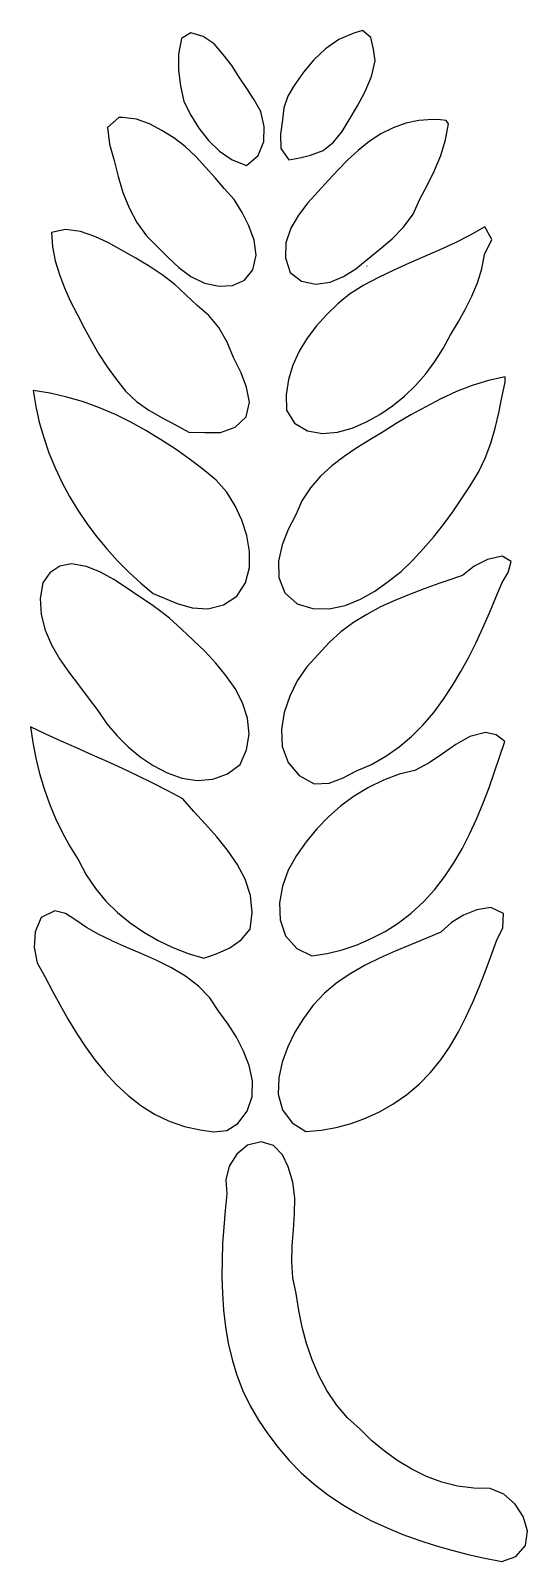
# Model space of a CAD drawing. Extents: x 0 to 28.3, y 0 to 87.3.
import ezdxf

# ---------------------------------------------------------------- set-up
doc = ezdxf.new("R2010")
doc.units = 0
doc.layers.get('0').update_dxf_attribs({"linetype": 'CONTINUOUS'})

msp = doc.modelspace()

# ---------------------------------------------------------------- linework, layer by layer
at = {"color": 7}
for points in [[(18.935813, 87.315525), (18.43578, 87.173175), (17.593058, 86.79975), (16.832093, 86.27895), (16.158315, 85.648875), (15.565095, 84.942), (15.04143, 84.182025), (14.672123, 83.58225), (14.440043, 82.917975), (14.381618, 82.217025), (14.25129, 81.41085), (14.274165, 80.5986), (14.733803, 79.947975), (15.355598, 80.050725), (15.966713, 80.203275), (16.685655, 80.4762), (17.288273, 80.9562), (17.772398, 81.55725), (18.169583, 82.21965), (18.651263, 83.016075), (19.093493, 83.834775), (19.447245, 84.69495), (19.653563, 85.601025), (19.567538, 86.2662), (19.415198, 86.918325), (18.935835, 87.315525)], [(22.931062, 82.24425), (22.160918, 82.194), (21.40608, 82.0326), (20.679997, 81.770325), (19.98822, 81.427125), (19.31712, 80.9889), (18.693757, 80.48445), (18.104962, 79.93995), (17.541232, 79.3695), (16.994932, 78.78255), (16.401307, 78.140625), (15.821377, 77.486325), (15.287572, 76.794375), (14.843655, 76.042275), (14.561347, 75.217275), (14.535172, 74.347425), (14.80206, 73.5189), (15.462802, 73.021425), (16.27032, 72.8454), (17.09052, 72.9702), (17.858407, 73.28895), (18.564457, 73.729275), (19.20798, 74.256975), (19.923712, 74.84625), (20.62992, 75.446475), (21.284453, 76.102125), (21.831697, 76.84875), (22.211625, 77.692125), (22.64004, 78.512625), (23.044837, 79.3449), (23.400262, 80.199075), (23.677732, 81.0816), (23.84694, 81.990825), (23.719395, 82.194), (23.390062, 82.2225), (22.931077, 82.24425)], [(19.1865, 73.894275), (19.17555, 73.885275), (19.1865, 73.894275)], [(18.83166, 73.05645), (18.82941, 73.0557), (18.83166, 73.05645)], [(2.340953, 56.897325), (1.664618, 56.7711), (1.096583, 56.3835), (0.691635, 55.82475), (0.543315, 54.920175), (0.59379, 54.0048), (0.825173, 53.11725), (1.193895, 52.276725), (1.655445, 51.482925), (2.174753, 50.725425), (2.725545, 49.990425), (3.286455, 49.263075), (3.836303, 48.5274), (4.34892, 47.76555), (4.931543, 47.087625), (5.569478, 46.4613), (6.258248, 45.891375), (6.99756, 45.388875), (7.788578, 44.97285), (8.630273, 44.673975), (9.512213, 44.53665), (10.40061, 44.61225), (11.234813, 44.926275), (11.95854, 45.447825), (12.32268, 46.287825), (12.470318, 47.1909), (12.38316, 48.102075), (12.097283, 48.972375), (11.669243, 49.783125), (11.14611, 50.536575), (10.55994, 51.24225), (9.931868, 51.911025), (9.276743, 52.553325), (8.60628, 53.1798), (7.932585, 53.80275), (7.42392, 54.182925), (6.915255, 54.5631), (6.190883, 55.038675), (5.4765, 55.529475), (4.749143, 56.000625), (3.992888, 56.423325), (3.192195, 56.7528), (2.34093, 56.897325)], [(0, 47.60775), (0.127598, 46.708875), (0.29793, 45.817125), (0.511553, 44.934675), (0.769088, 44.064075), (1.071188, 43.20795), (1.418415, 42.36915), (1.811348, 41.550675), (2.250173, 40.756125), (2.735123, 39.988575), (3.174285, 39.16185), (3.69783, 38.385825), (4.297223, 37.66665), (4.963133, 37.0086), (5.686215, 36.413925), (6.457898, 35.883525), (7.270162, 35.417775), (8.11611, 35.016525), (8.989808, 34.6797), (9.88575, 34.40745), (10.636973, 34.6677), (11.35869, 35.000325), (12.0114, 35.452125), (12.527078, 36.0537), (12.64404, 37.017825), (12.543105, 37.983525), (12.24243, 38.907375), (11.790998, 39.76845), (11.239208, 40.56945), (10.625843, 41.3247), (9.979305, 42.0519), (9.322965, 42.7701), (8.680455, 43.500825), (7.83642, 43.95945), (6.980925, 44.39625), (6.116557, 44.815275), (5.245777, 45.22065), (4.370535, 45.616725), (3.493193, 46.007625), (2.615438, 46.397925), (1.739325, 46.791825), (0.866715, 47.193675), (0, 47.60775)], [(25.955633, 47.282625), (25.065015, 47.05455), (24.261495, 46.595475), (23.49957, 46.068975), (22.732725, 45.549675), (21.917745, 45.111825), (21.022065, 44.898), (20.132153, 44.5665), (19.278158, 44.151), (18.46671, 43.657725), (17.702633, 43.093725), (16.989645, 42.466275), (16.33026, 41.78265), (15.726368, 41.049675), (15.179145, 40.27335), (14.696475, 39.4317), (14.36838, 38.51835), (14.203005, 37.56225), (14.239905, 36.59355), (14.550082, 35.6778), (15.18357, 34.9509), (16.054357, 34.53195), (16.927755, 34.6755), (17.78637, 34.89), (18.624967, 35.1729), (19.438312, 35.521725), (20.221462, 35.93415), (20.968942, 36.408), (21.716647, 36.979425), (22.409152, 37.61685), (23.044162, 38.31165), (23.622187, 39.054375), (24.146332, 39.83625), (24.621068, 40.649025), (25.051958, 41.485875), (25.445017, 42.34125), (25.806382, 43.210425), (26.14221, 44.08995), (26.458515, 44.976525), (26.7615, 45.867975), (27.05736, 46.76175), (26.562757, 47.144025), (25.95564, 47.282625)], [(19.850145, 34.559775), (19.850145, 34.559775)]]:
    msp.add_lwpolyline(points, close=True, dxfattribs=at)
for points in [[(9.137355, 87.18225), (8.611433, 86.860575), (8.446088, 85.970175), (8.444588, 85.063575), (8.557838, 84.163725), (8.738903, 83.2746), (9.146393, 82.494525), (9.607928, 81.745275), (10.143038, 81.04695), (10.770435, 80.430675), (11.500455, 79.941675), (12.321023, 79.628625), (12.976088, 80.188575), (13.30935, 80.985075), (13.3356, 81.851175), (13.127595, 82.69365), (12.75573, 83.36715), (12.328928, 84.007875), (11.906768, 84.651525), (11.473148, 85.322625), (10.97946, 85.950825), (10.466325, 86.563425), (9.850688, 86.985975), (9.137123, 87.18225), (9.137123, 87.18225)], [(5.252138, 82.3593), (5.04288, 82.35105), (4.39131, 81.792375), (4.50648, 80.840925), (4.768605, 79.914), (4.989735, 78.992775), (5.26563, 78.08655), (5.616203, 77.20665), (6.060233, 76.370175), (6.611648, 75.60075), (7.226138, 74.9994), (7.8282, 74.385525), (8.45622, 73.7985), (9.145028, 73.285125), (9.917138, 72.910575), (10.757865, 72.743025), (11.515058, 72.776025), (12.20382, 73.08945), (12.686063, 73.670025), (12.863663, 74.51055), (12.758408, 75.364725), (12.461318, 76.1745), (12.061988, 76.93995), (11.621745, 77.683125), (11.068193, 78.29295), (10.52709, 78.91365), (9.985163, 79.5336), (9.423398, 80.1357), (8.822708, 80.69865), (8.172353, 81.2031), (7.494652, 81.62175), (6.78978, 81.992175), (6.040552, 82.26), (5.252137, 82.35915), (5.252137, 82.35915)], [(1.99668, 75.971475), (1.194172, 75.79275), (1.240372, 74.98095), (1.40337, 74.183925), (1.648575, 73.40805), (1.94259, 72.64905), (2.255227, 71.8974), (2.661982, 71.13465), (3.06192, 70.368375), (3.470242, 69.606375), (3.901732, 68.857425), (4.370677, 68.131425), (4.889835, 67.44045), (5.40645, 66.746325), (6.04134, 66.157725), (6.75138, 65.6616), (7.502085, 65.228925), (8.269492, 64.826175), (9.034522, 64.418775), (9.937702, 64.400025), (10.840642, 64.392525), (11.680455, 64.69995), (12.306877, 65.28945), (12.487687, 66.13155), (12.324735, 66.985725), (12.006518, 67.797375), (11.585693, 68.6625), (11.213385, 69.549975), (10.74081, 70.386525), (10.17633, 71.06565), (9.506798, 71.64525), (8.86056, 72.2505), (8.20806, 72.852675), (7.50285, 73.392675), (6.76317, 73.8846), (6.00204, 74.342625), (5.229038, 74.780475), (4.451948, 75.2112), (3.6627, 75.563325), (2.84994, 75.855075), (1.996673, 75.970875), (1.996673, 75.970875)], [(25.913047, 76.130475), (25.082797, 75.65025), (24.228322, 75.214275), (23.358412, 74.80995), (22.480357, 74.424), (21.60012, 74.042475), (20.724067, 73.651875), (19.858612, 73.23825), (19.011472, 72.788325), (18.192188, 72.2898), (17.523518, 71.727975), (16.89297, 71.123775), (16.30845, 70.47495), (15.78102, 69.7791), (15.325215, 69.03435), (14.95968, 68.241675), (14.705835, 67.40685), (14.58402, 66.542775), (14.607195, 65.670675), (15.05064, 64.93095), (15.790447, 64.4853), (16.645732, 64.3374), (17.512545, 64.4049), (18.34794, 64.64625), (19.156582, 64.9917), (19.927417, 65.414775), (20.65503, 65.908425), (21.335617, 66.465225), (21.966382, 67.07805), (22.545345, 67.740075), (23.07093, 68.445225), (23.541682, 69.18795), (23.956275, 69.963675), (24.388605, 70.6806), (24.798157, 71.410725), (25.170952, 72.160425), (25.49121, 72.933825), (25.741702, 73.73235), (25.905, 74.55315), (26.32107, 75.392775), (25.913055, 76.130325), (25.913055, 76.130325)], [(27.077303, 67.56435), (26.126933, 67.361025), (25.19751, 67.07685), (24.292493, 66.722475), (23.410703, 66.313125), (22.548045, 65.865225), (21.6981, 65.39325), (20.854808, 64.909425), (20.112413, 64.438125), (19.36311, 63.97785), (18.618278, 63.51045), (17.88954, 63.018675), (17.190743, 62.48535), (16.540223, 61.89435), (15.961733, 61.23315), (15.482355, 60.496875), (15.12582, 59.694225), (14.696123, 58.85655), (14.357378, 57.9783), (14.151143, 57.060375), (14.161043, 56.12205), (14.509185, 55.25505), (15.202718, 54.6285), (16.098195, 54.354975), (17.034608, 54.333225), (17.951393, 54.530175), (18.819975, 54.885825), (19.63644, 55.3494), (20.407253, 55.886025), (21.141338, 56.471925), (21.790515, 57.094275), (22.407773, 57.748575), (22.994505, 58.43025), (23.552753, 59.135475), (24.0849, 59.86065), (24.593393, 60.602625), (25.080833, 61.358625), (25.549943, 62.1261), (25.939643, 62.9346), (26.255333, 63.774825), (26.5074, 64.63635), (26.712893, 65.510325), (26.892578, 66.39), (27.068648, 67.270425), (27.077273, 67.5645), (27.077273, 67.5645)], [(0.146693, 66.78345), (0.293903, 65.8773), (0.494198, 64.9815), (0.745733, 64.0986), (1.046408, 63.23115), (1.393988, 62.38155), (1.786253, 61.551525), (2.220923, 60.743025), (2.695935, 59.9574), (3.20919, 59.19615), (3.758633, 58.4607), (4.34244, 57.75225), (4.958903, 57.072), (5.606333, 56.42115), (6.28317, 55.800975), (6.987953, 55.2129), (7.670768, 54.9228), (8.35359, 54.6327), (9.217583, 54.39915), (10.110128, 54.34065), (10.996897, 54.55725), (11.75874, 55.054725), (12.26319, 55.812), (12.48387, 56.697525), (12.48687, 57.61185), (12.332985, 58.513725), (12.057255, 59.38635), (11.675497, 60.218175), (11.188732, 60.993075), (10.582747, 61.67775), (9.819562, 62.294925), (9.038677, 62.88975), (8.239147, 63.459225), (7.420005, 64.00005), (6.580492, 64.5087), (5.720115, 64.980975), (4.838557, 65.412675), (3.93618, 65.7987), (3.013792, 66.134025), (2.07306, 66.4134), (1.116135, 66.631575), (0.146707, 66.78375), (0.146707, 66.78375)], [(26.903317, 57.342975), (26.077905, 57.14595), (25.31649, 56.7651), (24.649432, 56.238), (24.19563, 56.0817), (24.14823, 56.0652), (23.299905, 55.773225), (22.45407, 55.47405), (21.61443, 55.15845), (20.784945, 54.816975), (19.97082, 54.44055), (19.17852, 54.01995), (18.416662, 53.54655), (17.69553, 53.013375), (17.026972, 52.41585), (16.422765, 51.75345), (15.76311, 51.03225), (15.217387, 50.221125), (14.78196, 49.345575), (14.46933, 48.41925), (14.310352, 47.455125), (14.360602, 46.480425), (14.692537, 45.56505), (15.328695, 44.829225), (16.176705, 44.34825), (17.027985, 44.39325), (17.828347, 44.70015), (18.595927, 45.085125), (19.449262, 45.46185), (20.261145, 45.92115), (21.02496, 46.456725), (21.736785, 47.0598), (22.395607, 47.720325), (23.003085, 48.428625), (23.562547, 49.1754), (24.078457, 49.953), (24.555945, 50.7549), (25.000155, 51.5757), (25.416263, 52.410975), (25.809458, 53.257275), (26.184885, 54.11175), (26.547608, 54.9717), (26.902943, 55.834575), (27.253605, 56.39985), (27.41985, 57.0345), (26.903325, 57.342675), (26.903325, 57.342675)], [(1.390762, 37.114575), (0.608962, 36.736125), (0.255015, 35.915625), (0.203565, 35.01795), (0.383032, 34.1367), (0.819195, 33.35325), (1.245757, 32.5326), (1.684387, 31.718325), (2.140747, 30.9138), (2.620215, 30.123), (3.12834, 29.350275), (3.670687, 28.6011), (4.25274, 27.882525), (4.880077, 27.203025), (5.55723, 26.57325), (6.287272, 26.00595), (7.070542, 25.514775), (7.903207, 25.113525), (8.777407, 24.81285), (9.681097, 24.61875), (10.433175, 24.4941), (11.189025, 24.57345), (11.830065, 24.970125), (12.353707, 25.685775), (12.634582, 26.52615), (12.656332, 27.41295), (12.47472, 28.282575), (12.154935, 29.112075), (11.742705, 29.900325), (11.266905, 30.65205), (10.74618, 31.373475), (10.21977, 32.1414), (9.574215, 32.8125), (8.83713, 33.382125), (8.038965, 33.86325), (7.204755, 34.278825), (6.351802, 34.655175), (5.493007, 35.018025), (4.639537, 35.392875), (4.607512, 35.407875), (3.887197, 35.761275), (3.190837, 36.1593), (2.53239, 36.6174), (1.997977, 36.953775), (1.390777, 37.114425), (1.390777, 37.114425)], [(26.268855, 37.2987), (25.465642, 37.1679), (24.70917, 36.862125), (24.012367, 36.43755), (23.408295, 35.890275), (22.54263, 35.520225), (21.671932, 35.1621), (20.802892, 34.80015), (19.942005, 34.419225), (19.096965, 34.00425), (18.277867, 33.540525), (17.498123, 33.01365), (16.774867, 32.411625), (16.128203, 31.72815), (15.577342, 30.9657), (15.08487, 30.1806), (14.674005, 29.34975), (14.355217, 28.479525), (14.157165, 27.574725), (14.13429, 26.649825), (14.370337, 25.757775), (14.918767, 25.017825), (15.699495, 24.525375), (16.57581, 24.589875), (17.441655, 24.73995), (18.289822, 24.969975), (19.114178, 25.274325), (19.909725, 25.64775), (20.67162, 26.08545), (21.449647, 26.60835), (22.166527, 27.21255), (22.818187, 27.886575), (23.405415, 28.6176), (23.932507, 29.393175), (24.406177, 30.202725), (24.834225, 31.037175), (25.224975, 31.889775), (25.586722, 32.755125), (25.927657, 33.628875), (26.256007, 34.507425), (26.580322, 35.38755), (26.937427, 36.13695), (26.973727, 36.948225), (26.26884, 37.298475), (26.26884, 37.298475)], [(13.148722, 23.9367), (12.378645, 23.73195), (11.760172, 23.222475), (11.33847, 22.53975), (11.14209, 21.761775), (11.19654, 20.96145), (11.099595, 20.0169), (11.018925, 19.0707), (10.958625, 18.123075), (10.923, 17.174325), (10.91625, 16.224825), (10.943475, 15.275775), (11.009475, 14.3286), (11.119643, 13.385475), (11.279475, 12.449625), (11.494508, 11.525025), (11.770035, 10.616625), (12.110542, 9.730575), (12.519285, 8.8737), (12.997447, 8.0538), (13.544197, 7.277775), (14.120962, 6.491325), (14.754675, 5.74995), (15.440407, 5.056425), (16.172648, 4.41225), (16.945792, 3.81765), (17.754188, 3.271875), (18.59256, 2.77335), (19.456223, 2.319825), (20.340923, 1.9089), (21.242993, 1.537875), (22.159545, 1.203975), (23.087798, 0.904425), (24.02583, 0.636675), (24.971588, 0.39825), (25.92384, 0.18675), (26.88126, 0), (27.68553, 0.27195), (28.242428, 0.900975), (28.34625, 1.73955), (28.104682, 2.55525), (27.64176, 3.2706), (27.005153, 3.83625), (26.21973, 4.1583), (25.286985, 4.1673), (24.362355, 4.290525), (23.4582, 4.51995), (22.583782, 4.84515), (21.74547, 5.254575), (20.947035, 5.73735), (20.190548, 6.283725), (19.477372, 6.885675), (18.80844, 7.53645), (18.089243, 8.19465), (17.45394, 8.93445), (16.905563, 9.740775), (16.441853, 10.598625), (16.057133, 11.49495), (15.744, 12.418725), (15.494588, 13.361775), (15.301283, 14.3178), (15.157073, 15.2826), (14.96349, 16.17405), (14.90169, 17.084625), (14.929965, 17.9973), (14.99994, 18.9078), (15.062565, 19.818825), (15.067065, 20.73165), (14.96004, 21.637725), (14.699153, 22.511475), (14.37228, 23.18355), (13.854863, 23.718225), (13.148805, 23.9364), (13.148805, 23.9364)]]:
    msp.add_lwpolyline(points, dxfattribs=at)

doc.saveas('drawing.dxf')
